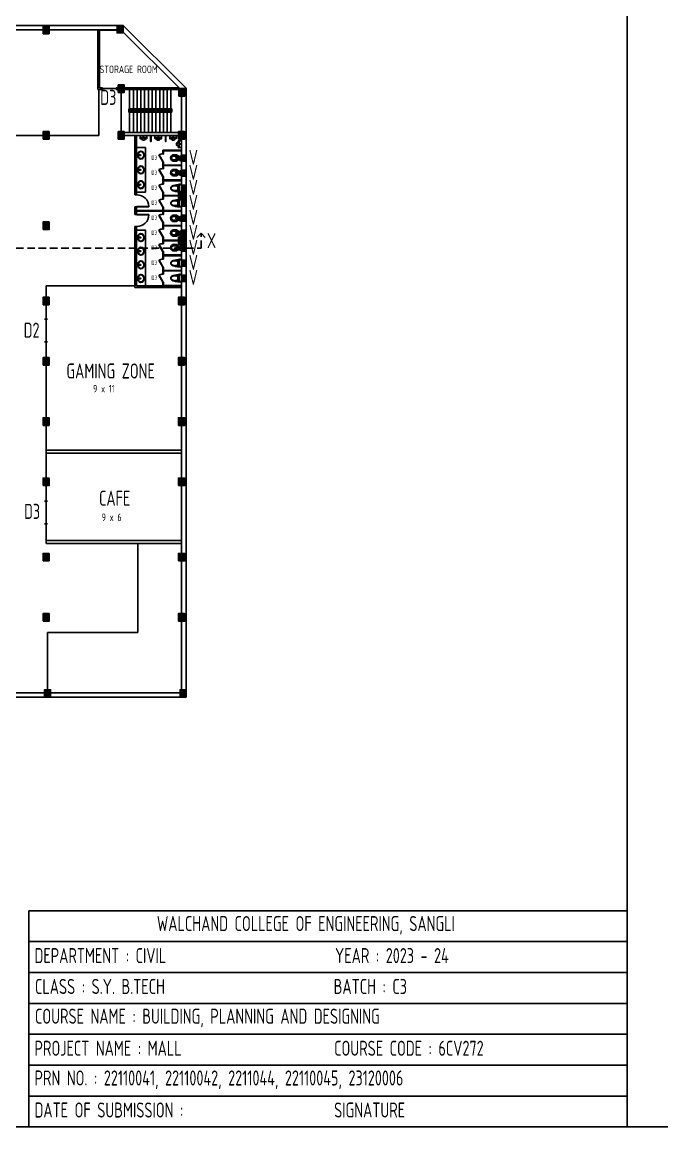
# Model space of a CAD drawing. Header units: millimetres. Extents: x 0 to 371, y 0 to 131.
# Drawn here: x 145.5 to 188, y 0 to 73.3 of the extents above; entities that cross this region are included whole.
import ezdxf

# ---------------------------------------------------------------- set-up
doc = ezdxf.new("R2010")
doc.units = ezdxf.units.MM
doc.linetypes.add('DASHDOT2', pattern=[0.5, 0.25, -0.125, 0, -0.125])
doc.linetypes.add('DASHED2', pattern=[0.375, 0.25, -0.125])
for name, color, linetype in [('COL_FILL', 8, 'Continuous'), ('COLUMN', 7, 'Continuous'), ('SANITARY', 151, 'Continuous'), ('STAIR', 2, 'Continuous'), ('WALL', 7, 'Continuous'), ('WINDOW', 2, 'Continuous')]:
    doc.layers.add(name, color=color, linetype=linetype)
doc.styles.add('YQ_DIM', font='SUPEROS.SHX', dxfattribs={"width": 0.8, "bigfont": 'HZDX.SHX'})
doc.styles.add('YQ_TEXT', font='SUPEROS.SHX', dxfattribs={"width": 0.8, "bigfont": 'HZDX.SHX'})

# ---------------------------------------------------------------- blocks, each defined once
blk = doc.blocks.new('yq_matong_01')
for p, q in [((0, 201), (0, -201)), ((20, 221), (139, 221)), ((216, 91), (238, 91)), ((216, 61), (238, 61)), ((223, 61), (223, -61)), ((238, 104), (238, -104)), ((252, 138), (252, 114)), ((20, -221), (139, -221)), ((97, -221), (97, -226)), ((97, -226), (132, -226)), ((132, -221), (132, -226)), ((216, -61), (238, -61)), ((216, -91), (238, -91)), ((252, -114), (252, -138))]:
    blk.add_line(p, q)
for centre, radius, start, end in [((55, 202), 54.8, 117.32201, 181.89921), ((20, 201), 20, 90, 180), ((64, -1165), 1417, 71.40679, 91.38565), ((139, 201), 20, 2.30634, 90), ((217, 161), 83.2, 95.49628, 139.93242), ((-4840, 0), 5003, 357.69366, 2.30634), ((216, 76), 15, 90, 270), ((357, -47), 193, 123.27785, 128.13838), ((407, -123), 283, 105.20877, 123.27785), ((407, -123), 303, 105.20877, 120.56985), ((439, -242), 427, 74.79123, 105.20877), ((439, -242), 407, 74.79123, 105.20877), ((471, -123), 283, 56.72215, 74.79123), ((471, -123), 303, 56.72215, 74.79123), ((521, -47), 193, 32.25649, 56.72215), ((521, -47), 213, 32.25649, 56.72215), ((596, 0), 104, 360, 32.25649), ((596, 0), 124, 360, 32.25649), ((51, -204), 51.4, 175.68696, 245.09182), ((20, -201), 20, 180, 270), ((64, 1165), 1417, 268.61435, 271.20362), ((157, -247), 63.1, 159.68336, 188.49388), ((114, -226), 37, 237.52867, 304.27722), ((72, -247), 63.1, 352.09441, 20.31664), ((64, 1165), 1417, 272.89667, 288.59321), ((139, -201), 20, 270, 357.69366), ((217, -161), 83.2, 220.06758, 264.50372), ((216, -76), 15, 90, 270), ((357, 47), 193, 231.86162, 236.72215), ((407, 123), 283, 236.72215, 254.79123), ((407, 123), 303, 239.43015, 254.79123), ((439, 242), 427, 254.79123, 285.20877), ((439, 242), 407, 254.79123, 285.20877), ((471, 123), 283, 285.20877, 303.27785), ((471, 123), 303, 285.20877, 303.27785), ((521, 47), 193, 303.27785, 327.74351), ((521, 47), 213, 303.27785, 327.74351), ((596, 0), 104, 327.74351, 360), ((596, 0), 124, 327.74351, 360)]:
    blk.add_arc(centre, radius, start, end)
blk = doc.blocks.new('yq_ctool_01')
blk.add_lwpolyline([(516, 177, 0.087396), (30, 251, 0.289473), (0, 201), (0, -201, 0.312446), (30, -251, 0.011298), (94, -251, 0.022445), (94, -257, 0.29977), (135, -256, 0.02582), (135, -250, 0.068596), (516, -177, 0.021224), (551, -169, 0.079005), (638, -130, 0.107159), (701, -66, 0.141682), (720, 0, 0.141682), (701, 66, 0.107159), (638, 130, 0.079005), (551, 169, 0.021224)], format="xyb", close=True)
blk.add_blockref('yq_matong_01', (0, 0))
blk = doc.blocks.new('yq_wcdoor_01')
for p, q in [((-0.43, 0.03), (-0.5, 0.03)), ((-0.45, 0), (-0.43, 0)), ((-0.45, -0.03), (-0.45, 0)), ((-0.43, 0), (-0.43, 0.03)), ((0.43, 0), (0.43, 0.03)), ((0.43, 0.03), (0.5, 0.03)), ((0.43, 0), (0.45, 0)), ((0.45, -0.03), (0.45, 0)), ((-0.45, -0.03), (-0.5, -0.03)), ((-0.43, 0), (-0.45, -0.03)), ((0.33, -0.48), (-0.45, -0.03)), ((-0.43, 0), (0.34, -0.45)), ((0.33, -0.48), (0.34, -0.45)), ((0.5, -0.03), (0.45, -0.03))]:
    blk.add_line(p, q)
blk.add_lwpolyline([(0.34, -0.45, 0.121959), (0.45, -0.03)], format="xyb")
blk = doc.blocks.new('DR_D01')
for p, q in [((-0.45, 0.93), (-0.42, 0.93)), ((-0.45, 0.03), (-0.45, 0.93)), ((-0.42, 0.03), (-0.42, 0.93)), ((-0.5, 0.03), (-0.42, 0.03)), ((-0.5, 0.03), (-0.5, -0.03)), ((-0.45, 0.03), (-0.45, 0)), ((-0.45, 0), (-0.435, 0)), ((-0.435, 0), (-0.435, -0.03)), ((0.435, 0), (0.435, -0.03)), ((0.45, 0), (0.435, 0)), ((0.45, 0.03), (0.45, 0)), ((0.5, 0.03), (0.45, 0.03)), ((0.5, -0.03), (0.5, 0.03)), ((-0.435, -0.03), (-0.5, -0.03)), ((0.435, -0.03), (0.5, -0.03))]:
    blk.add_line(p, q)
blk.add_arc((-0.46, 0.021), 0.91, 0.59152, 87.46644)
blk = doc.blocks.new('yq_urinal_01')
blk.add_lwpolyline([(325, -67), (247, -119), (202, -154, 0.464791), (204, -185), (210, -185, -0.414214), (220, -195), (220, -215, -0.414214), (210, -225), (0, -225), (0, 225), (210, 225, -0.414214), (220, 215), (220, 195, -0.414214), (210, 185), (204, 185, 0.464791), (202, 154), (247, 119), (325, 67, -0.253068), (330, 59), (330, 0), (330, -59)], format="xyb", close=True)
for points in [[(0, 10), (59, 10)], [(45, 0), (103, 0)], [(74, -22), (74, 22)], [(89, 10), (110, 10)], [(110, -10), (110, 10)], [(110, 4), (117, 4)], [(117, 10), (121, 10)], [(117, 4), (117, 10)], [(121, -10), (121, 10)], [(150, -165), (150, 165)], [(170, 185), (204, 185)], [(0, -10), (59, -10)], [(89, -10), (110, -10)], [(110, -4), (117, -4)], [(117, -4), (117, -10)], [(117, -10), (121, -10)], [(170, -185), (204, -185)]]:
    blk.add_lwpolyline(points)
for points in [[(170, 185, 0.414214), (150, 165, 0.414214)], [(150, -126), (263, -62), (302, -55, 0.357383), (310, -45), (310, 0), (310, 45, 0.357383), (302, 55), (263, 62), (150, 126)], [(150, -25, 0.623567), (150, 25, 0.623567)], [(150, -13, 0.433978), (150, 13, 0.433978)], [(150, -165, 0.414214), (170, -185, 0.414214)]]:
    blk.add_lwpolyline(points, format="xyb")
for radius in [18.3, 7.07]:
    blk.add_circle((74, 0), radius)
blk = doc.blocks.new('yq_sink_01')
for p, q in [((183, 24), (20, 24)), ((20, 24), (20, -24)), ((183, 24), (183, -24)), ((183, -24), (20, -24))]:
    blk.add_line(p, q)
at = {"linetype": 'DASHDOT2'}
for p, q in [((131, 97), (26, 97)), ((69, 24), (69, 158)), ((236, 48), (236, -48)), ((278, 0), (26, 0)), ((131, -97), (26, -97)), ((69, -24), (69, -158))]:
    blk.add_line(p, q, dxfattribs=at)
for centre, radius in [((69, 95), 33.5), ((69, 95), 23.9), ((236, 1), 23.9), ((69, -95), 33.5), ((69, -95), 23.9)]:
    blk.add_circle(centre, radius)
for centre, radius, start, end in [((366, 1), 326, 167.86118, 192.49263), ((312, 19), 269, 140.95411, 156.02098), ((366, 1), 296, 168.09162, 192.40027), ((312, 19), 239, 140.95411, 155.66772), ((277, 47), 224, 117.05223, 140.95411), ((277, 47), 195, 117.05223, 140.95411), ((255, 91), 176, 62.94777, 117.05223), ((255, 91), 146, 62.94777, 117.05223), ((233, 47), 195, 39.04589, 62.94777), ((233, 47), 224, 39.04589, 62.94777), ((199, 19), 239, 18.57097, 39.04589), ((199, 19), 269, 18.57097, 39.04589), ((145, 1), 296, 0, 18.57097), ((145, 1), 296, 341.42903, 360), ((145, 1), 326, 360, 18.57097), ((145, 1), 326, 341.42903, 360), ((312, -17), 269, 204.55072, 219.04589), ((312, -17), 239, 204.73595, 219.04589), ((277, -45), 224, 219.04589, 242.94777), ((277, -45), 195, 219.04589, 242.94777), ((255, -88), 176, 242.94777, 297.05223), ((255, -88), 146, 242.94777, 297.05223), ((233, -45), 195, 297.05223, 320.95411), ((233, -45), 224, 297.05223, 320.95411), ((199, -17), 239, 320.95411, 341.42903), ((199, -17), 269, 320.95411, 341.42903)]:
    blk.add_arc(centre, radius, start, end)
blk = doc.blocks.new('squat-02')
at = {"linetype": 'Continuous'}
for p, q in [((45, 16), (41, 13)), ((41, 13), (41, -11)), ((48, 16), (45, 16)), ((48, -15), (48, 16)), ((74, 11), (48, 11)), ((185, 11), (111, 11)), ((45, -15), (41, -11)), ((48, -15), (45, -15)), ((74, -10), (48, -10)), ((86, -24), (81, -115)), ((100, -24), (105, -115)), ((185, -10), (111, -10))]:
    blk.add_line(p, q, dxfattribs=at)
for p, q in [((48, 11), (43, 11)), ((65, 119), (65, 165)), ((119, 119), (119, 165)), ((352, -44), (352, 45)), ((48, -10), (43, -10)), ((394, -1), (310, -1))]:
    blk.add_line(p, q)
for points in [[(60, 135), (60, 149), (0, 149), (0, 135)], [(100, 25), (100, 119), (84, 119), (84, 25)], [(202, -39), (202, 40), (185, 40), (185, -39)]]:
    blk.add_lwpolyline(points, close=True, dxfattribs=at)
for points in [[(124, 124), (124, 160, 0.414214), (119, 165), (65, 165, 0.414214), (60, 160), (60, 124, 0.414214), (65, 119), (119, 119, 0.414214)], [(595, -212, -0.060317), (658, -138, 0.237937), (728, 1, 0.237937), (657, 140, -0.060317), (595, 214, 0.252396), (591, 216), (321, 216, 0.25049), (317, 214, -0.174085), (206, 131, 0.330997), (202, 126), (202, -125, 0.330997), (206, -130, -0.174085), (317, -212, 0.309789), (322, -214), (591, -214)], [(552, 119), (323, 119, 0.414239), (258, 54), (258, -52, 0.414256), (323, -117), (558, -117, 0.999885)]]:
    blk.add_lwpolyline(points, format="xyb", close=True, dxfattribs=at)
for points in [[(106, 18), (106, 25), (80, 25), (80, 18)], [(106, -16), (106, -24), (80, -24), (80, -17)]]:
    blk.add_lwpolyline(points, dxfattribs=at)
for points in [[(398, 203), (398, 132, -0.414214), (393, 127), (393, 127, -0.414214), (388, 132), (388, 203, -0.414214), (393, 208), (393, 208, -0.414214)], [(388, 203, -0.414214), (393, 208), (393, 208, -0.414214), (398, 203), (398, 132, -0.414214), (393, 127), (393, 127, -0.414214), (388, 132)], [(418, 203), (418, 132, -0.414214), (413, 127), (413, 127, -0.414214), (408, 132), (408, 203, -0.414214), (413, 208), (413, 208, -0.414214)], [(438, 203), (438, 132, -0.414214), (433, 127), (433, 127, -0.414214), (428, 132), (428, 203, -0.414214), (433, 208), (433, 208, -0.414214)], [(458, 203), (458, 132, -0.414214), (453, 127), (453, 127, -0.414214), (448, 132), (448, 203, -0.414214), (453, 208), (453, 208, -0.414214)], [(478, 203), (478, 132, -0.414214), (473, 127), (473, 127, -0.414214), (468, 132), (468, 203, -0.414214), (473, 208), (473, 208, -0.414214)], [(498, 203), (498, 132, -0.414214), (493, 127), (493, 127, -0.414214), (488, 132), (488, 203, -0.414214), (493, 208), (493, 208, -0.414214)], [(518, 203), (518, 132, -0.414214), (513, 127), (513, 127, -0.414214), (508, 132), (508, 203, -0.414214), (513, 208), (513, 208, -0.414214)], [(538, 203), (538, 132, -0.414214), (533, 127), (533, 127, -0.414214), (528, 132), (528, 203, -0.414214), (533, 208), (533, 208, -0.414214)], [(558, 203), (558, 132, -0.414214), (553, 127), (553, 127, -0.414214), (548, 132), (548, 203, -0.414214), (553, 208), (553, 208, -0.414214)], [(578, 203), (578, 132, -0.414214), (573, 127), (573, 127, -0.414214), (568, 132), (568, 203, -0.414214), (573, 208), (573, 208, -0.414214)], [(398, -201), (398, -130, 0.414214), (393, -125), (393, -125, 0.414214), (388, -130), (388, -201, 0.414214), (393, -206), (393, -206, 0.414214)], [(418, -201), (418, -130, 0.414214), (413, -125), (413, -125, 0.414214), (408, -130), (408, -201, 0.414214), (413, -206), (413, -206, 0.414214)], [(438, -201), (438, -130, 0.414214), (433, -125), (433, -125, 0.414214), (428, -130), (428, -201, 0.414214), (433, -206), (433, -206, 0.414214)], [(458, -201), (458, -130, 0.414214), (453, -125), (453, -125, 0.414214), (448, -130), (448, -201, 0.414214), (453, -206), (453, -206, 0.414214)], [(478, -201), (478, -130, 0.414214), (473, -125), (473, -125, 0.414214), (468, -130), (468, -201, 0.414214), (473, -206), (473, -206, 0.414214)], [(498, -201), (498, -130, 0.414214), (493, -125), (493, -125, 0.414214), (488, -130), (488, -201, 0.414214), (493, -206), (493, -206, 0.414214)], [(518, -201), (518, -130, 0.414214), (513, -125), (513, -125, 0.414214), (508, -130), (508, -201, 0.414214), (513, -206), (513, -206, 0.414214)], [(538, -201), (538, -130, 0.414214), (533, -125), (533, -125, 0.414214), (528, -130), (528, -201, 0.414214), (533, -206), (533, -206, 0.414214)], [(558, -201), (558, -130, 0.414214), (553, -125), (553, -125, 0.414214), (548, -130), (548, -201, 0.414214), (553, -206), (553, -206, 0.414214)], [(578, -201), (578, -130, 0.414214), (573, -125), (573, -125, 0.414214), (568, -130), (568, -201, 0.414214), (573, -206), (573, -206, 0.414214)]]:
    blk.add_lwpolyline(points, format="xyb", close=True)
blk.add_circle((93, 1), 21.5, dxfattribs=at)
blk.add_circle((352, -1), 33.1)
for centre, start, end in [((62, 1), 151.04777, 209.01782), ((62, 21), 200.62006, 209.01782), ((62, -20), 151.04777, 159.44553)]:
    blk.add_arc(centre, 21.1, start, end)
blk.add_arc((93, -114), 12.3, 183.52457, 356.54101, dxfattribs=at)
blk = doc.blocks.new('yq_matong_06')
blk.add_lwpolyline([(202, 39), (185, 39), (185, 10), (111, 10, 0.101622), (106, 17), (106, 24), (100, 24), (100, 119), (119, 119, 0.414214), (124, 124), (124, 159, 0.414214), (119, 164), (65, 164, 0.414214), (60, 159), (60, 148), (0, 148), (0, 135), (60, 135), (60, 124, 0.414214), (65, 119), (84, 119), (84, 24), (80, 24), (80, 17, 0.110094), (74, 10), (48, 10), (48, 15), (45, 15), (41, 12), (41, -12), (45, -15), (48, -15), (48, -10), (74, -10, 0.110094), (80, -17), (80, -24), (86, -24), (81, -115, 0.940841), (105, -115), (100, -24), (106, -24), (106, -17, 0.101622), (111, -10), (185, -10), (185, -39), (202, -39), (202, -126, 0.330997), (206, -130, -0.174085), (317, -213, 0.309789), (322, -215), (591, -215, 0.252404), (595, -212, -0.060317), (658, -139, 0.237937), (728, 0, 0.237937), (657, 140, -0.060317), (595, 213, 0.252396), (591, 215), (321, 215, 0.25049), (317, 213, -0.174085), (206, 131, 0.330997), (202, 126)], format="xyb", close=True)
blk.add_blockref('squat-02', (0, -1))
blk = doc.blocks.new('yq_ctool_06')
blk.add_lwpolyline([(202, 39), (185, 39), (185, 10), (111, 10, 0.101622), (106, 17), (106, 24), (100, 24), (100, 119), (119, 119, 0.414214), (124, 124), (124, 159, 0.414214), (119, 164), (65, 164, 0.414214), (60, 159), (60, 148), (0, 148), (0, 135), (60, 135), (60, 124, 0.414214), (65, 119), (84, 119), (84, 24), (80, 24), (80, 17, 0.110094), (74, 10), (48, 10), (48, 15), (45, 15), (41, 12), (41, -12), (45, -15), (48, -15), (48, -10), (74, -10, 0.110094), (80, -17), (80, -24), (86, -24), (81, -115, 0.940841), (105, -115), (100, -24), (106, -24), (106, -17, 0.101622), (111, -10), (185, -10), (185, -39), (202, -39), (202, -126, 0.330997), (206, -130, -0.174085), (317, -213, 0.309789), (322, -215), (591, -215, 0.252404), (595, -212, -0.060317), (658, -139, 0.237937), (728, 0, 0.237937), (657, 140, -0.060317), (595, 213, 0.252396), (591, 215), (321, 215, 0.25049), (317, 213, -0.174085), (206, 131, 0.330997), (202, 126)], format="xyb", close=True)
blk.add_blockref('yq_matong_06', (0, 0))

msp = doc.modelspace()

# ---------------------------------------------------------------- hatches: boundary and pattern name
at = {"layer": 'COL_FILL'}
h = msp.add_hatch(color=256, dxfattribs=at)
h.dxf.hatch_style = 1
h.paths.add_polyline_path([(146.922, 72.5702), (147.322, 72.5702), (147.322, 73.0702), (146.922, 73.0702)])
h = msp.add_hatch(color=256, dxfattribs=at)
h.dxf.hatch_style = 1
h.paths.add_polyline_path([(151.8362, 73.1202), (152.2362, 73.1202), (152.2362, 72.6202), (151.8362, 72.6202)])
h = msp.add_hatch(color=256, dxfattribs=at)
h.dxf.hatch_style = 1
h.paths.add_polyline_path([(151.922, 68.6702), (152.322, 68.6702), (152.322, 69.1702), (151.922, 69.1702)])
h = msp.add_hatch(color=256, dxfattribs=at)
h.dxf.hatch_style = 1
h.paths.add_polyline_path([(155.9403, 68.4289), (156.3403, 68.4289), (156.3403, 68.9289), (155.9403, 68.9289)])
h = msp.add_hatch(color=256, dxfattribs=at)
h.dxf.hatch_style = 1
h.paths.add_polyline_path([(146.922, 65.5702), (147.322, 65.5702), (147.322, 66.0702), (146.922, 66.0702)])
h = msp.add_hatch(color=256, dxfattribs=at)
h.dxf.hatch_style = 1
h.paths.add_polyline_path([(151.922, 65.5702), (152.322, 65.5702), (152.322, 66.0702), (151.922, 66.0702)])
h = msp.add_hatch(color=256, dxfattribs=at)
h.dxf.hatch_style = 1
h.paths.add_polyline_path([(155.922, 65.5702), (156.322, 65.5702), (156.322, 66.0702), (155.922, 66.0702)])
h = msp.add_hatch(color=256, dxfattribs=at)
h.dxf.hatch_style = 1
h.paths.add_polyline_path([(155.922, 61.5702), (156.322, 61.5702), (156.322, 62.0702), (155.922, 62.0702)])
h = msp.add_hatch(color=256, dxfattribs=at)
h.dxf.hatch_style = 1
h.paths.add_polyline_path([(146.922, 59.5702), (147.322, 59.5702), (147.322, 60.0702), (146.922, 60.0702)])
h = msp.add_hatch(color=256, dxfattribs=at)
h.dxf.hatch_style = 1
h.paths.add_polyline_path([(155.922, 58.5702), (156.322, 58.5702), (156.322, 59.0702), (155.922, 59.0702)])
h = msp.add_hatch(color=256, dxfattribs=at)
h.dxf.hatch_style = 1
h.paths.add_polyline_path([(146.922, 54.5702), (147.322, 54.5702), (147.322, 55.0702), (146.922, 55.0702)])
h = msp.add_hatch(color=256, dxfattribs=at)
h.dxf.hatch_style = 1
h.paths.add_polyline_path([(155.922, 54.5702), (156.322, 54.5702), (156.322, 55.0702), (155.922, 55.0702)])
h = msp.add_hatch(color=256, dxfattribs=at)
h.dxf.hatch_style = 1
h.paths.add_polyline_path([(146.922, 50.5702), (147.322, 50.5702), (147.322, 51.0702), (146.922, 51.0702)])
h = msp.add_hatch(color=256, dxfattribs=at)
h.dxf.hatch_style = 1
h.paths.add_polyline_path([(155.922, 50.5702), (156.322, 50.5702), (156.322, 51.0702), (155.922, 51.0702)])
h = msp.add_hatch(color=256, dxfattribs=at)
h.dxf.hatch_style = 1
h.paths.add_polyline_path([(146.922, 46.5702), (147.322, 46.5702), (147.322, 47.0702), (146.922, 47.0702)])
h = msp.add_hatch(color=256, dxfattribs=at)
h.dxf.hatch_style = 1
h.paths.add_polyline_path([(155.922, 46.5702), (156.322, 46.5702), (156.322, 47.0702), (155.922, 47.0702)])
h = msp.add_hatch(color=256, dxfattribs=at)
h.dxf.hatch_style = 1
h.paths.add_polyline_path([(146.922, 42.5702), (147.322, 42.5702), (147.322, 43.0702), (146.922, 43.0702)])
h = msp.add_hatch(color=256, dxfattribs=at)
h.dxf.hatch_style = 1
h.paths.add_polyline_path([(155.922, 42.5702), (156.322, 42.5702), (156.322, 43.0702), (155.922, 43.0702)])
h = msp.add_hatch(color=256, dxfattribs=at)
h.dxf.hatch_style = 1
h.paths.add_polyline_path([(146.922, 37.5702), (147.322, 37.5702), (147.322, 38.0702), (146.922, 38.0702)])
h = msp.add_hatch(color=256, dxfattribs=at)
h.dxf.hatch_style = 1
h.paths.add_polyline_path([(155.922, 37.5702), (156.322, 37.5702), (156.322, 38.0702), (155.922, 38.0702)])
h = msp.add_hatch(color=256, dxfattribs=at)
h.dxf.hatch_style = 1
h.paths.add_polyline_path([(146.922, 33.5702), (147.322, 33.5702), (147.322, 34.0702), (146.922, 34.0702)])
h = msp.add_hatch(color=256, dxfattribs=at)
h.dxf.hatch_style = 1
h.paths.add_polyline_path([(155.922, 33.5702), (156.322, 33.5702), (156.322, 34.0702), (155.922, 34.0702)])
h = msp.add_hatch(color=256, dxfattribs=at)
h.dxf.hatch_style = 1
h.paths.add_polyline_path([(147.422, 28.5202), (147.022, 28.5202), (147.022, 29.0202), (147.422, 29.0202)])
h = msp.add_hatch(color=256, dxfattribs=at)
h.dxf.hatch_style = 1
h.paths.add_polyline_path([(156.422, 28.5202), (156.022, 28.5202), (156.022, 29.0202), (156.422, 29.0202)])

# ---------------------------------------------------------------- linework, layer by layer
for p, q in [((152.2362, 73.1202), (94.9978, 73.1202)), ((152.122, 72.8202), (95.122, 72.8202)), ((152.122, 72.8103), (150.622, 72.8103)), ((152.122, 72.8103), (152.122, 72.8202)), ((152.122, 72.8103), (156.122, 68.8202)), ((152.2362, 73.1202), (156.422, 68.9447)), ((156.422, 28.5202), (156.422, 68.9447)), ((150.622, 68.8702), (150.622, 65.8103)), ((152.122, 68.8202), (152.122, 65.8202)), ((156.122, 28.8202), (156.122, 68.8202)), ((152.122, 66.0202), (156.122, 66.0202)), ((150.622, 65.8103), (144.122, 65.8103)), ((152.122, 65.8202), (156.122, 65.8202)), ((153.022, 61.8617), (153.022, 65.8202)), ((153.122, 61.8617), (153.122, 65.8202)), ((156.122, 62.8322), (156.122, 64.8322)), ((156.422, 64.5104), (156.122, 64.5104)), ((156.422, 64.0979), (156.122, 64.0979)), ((153.122, 63.3202), (153.122, 63.3202)), ((153.122, 63.3202), (153.122, 63.3202)), ((153.122, 63.3202), (153.122, 63.3202)), ((153.122, 63.3202), (153.122, 63.3202)), ((156.422, 63.5144), (156.122, 63.5144)), ((156.422, 63.1019), (156.122, 63.1019)), ((156.422, 62.5184), (156.122, 62.5184)), ((153.122, 61.8617), (153.022, 61.8617)), ((156.422, 62.1059), (156.122, 62.1059)), ((153.022, 60.8202), (153.022, 61.0787)), ((153.122, 61.0787), (153.022, 61.0787)), ((153.122, 60.8202), (153.122, 61.0787)), ((156.422, 61.5224), (156.122, 61.5224)), ((156.422, 61.1099), (156.122, 61.1099)), ((153.022, 60.8202), (153.022, 60.5617)), ((153.122, 60.5617), (153.022, 60.5617)), ((156.122, 60.8402), (153.122, 60.8402)), ((153.122, 60.8202), (153.122, 60.5617)), ((156.122, 60.7802), (153.122, 60.7802)), ((156.122, 57.8522), (156.122, 60.8202)), ((156.422, 60.5264), (156.122, 60.5264)), ((153.022, 59.7787), (153.022, 58.8202)), ((153.122, 59.7787), (153.022, 59.7787)), ((153.122, 59.7787), (153.122, 58.8202)), ((156.422, 60.1139), (156.122, 60.1139)), ((156.422, 59.5304), (156.122, 59.5304)), ((153.022, 58.8202), (153.022, 55.7202)), ((153.122, 58.8202), (153.122, 55.8202)), ((156.422, 59.1179), (156.122, 59.1179)), ((157.422, 59.333), (157.1392, 59.0502)), ((157.422, 59.333), (157.7049, 59.0502)), ((156.422, 58.5344), (156.122, 58.5344)), ((156.422, 58.1219), (156.122, 58.1219)), ((156.422, 57.5384), (156.122, 57.5384)), ((156.422, 57.1259), (156.122, 57.1259)), ((156.422, 56.5424), (156.122, 56.5424)), ((147.122, 55.8202), (153.022, 55.8202)), ((147.122, 55.8202), (147.122, 45.3202)), ((153.122, 55.8202), (156.122, 55.8202)), ((156.422, 56.1299), (156.122, 56.1299)), ((153.022, 55.7202), (156.122, 55.7202)), ((147.122, 51.0702), (147.122, 54.5702)), ((147.022, 53.6133), (147.222, 53.6133)), ((147.022, 52.1133), (147.222, 52.1133)), ((147.122, 45.3202), (147.122, 38.7202)), ((147.122, 42.5702), (147.122, 38.9202)), ((147.022, 41.5383), (147.222, 41.5383)), ((147.022, 40.0383), (147.222, 40.0383)), ((153.222, 32.8202), (153.222, 38.7202)), ((147.222, 29.0202), (147.222, 32.8202)), ((147.222, 32.8202), (153.222, 32.8202)), ((135.122, 28.8202), (156.122, 28.8202)), ((134.9978, 28.5202), (156.422, 28.5202)), ((145.9797, 0), (145.9797, 14.35)), ((145.9797, 14.35), (185.7297, 14.35)), ((145.9797, 12.3), (185.7297, 12.3)), ((145.9797, 10.25), (185.7297, 10.25)), ((145.9797, 8.2), (185.7297, 8.2)), ((145.9797, 6.15), (185.7297, 6.15)), ((145.9797, 4.1), (185.7297, 4.1)), ((145.9797, 2.05), (185.7297, 2.05)), ((185.7297, 0), (145.9797, 0))]:
    msp.add_line(p, q)
at = {"color": 2}
for p, q in [((150.872, 68.9202), (151.772, 68.9202)), ((147.122, 53.5271), (147.122, 52.1133)), ((147.122, 41.4521), (147.122, 40.0383))]:
    msp.add_line(p, q, dxfattribs=at)
at = {"linetype": 'DASHED2', "ltscale": 2}
for p, q in [((157.422, 58.333), (157.422, 59.333)), ((145.1305, 58.333), (156.422, 58.333)), ((156.422, 58.333), (157.422, 58.333))]:
    msp.add_line(p, q, dxfattribs=at)
for points in [[(0, 131.1813), (0, 0), (185.7297, 0), (185.7297, 131.1813)], [(0, 131.1813), (0, 0), (185.7297, 0), (185.7297, 131.1813)], [(185.7297, 131.1813), (185.7297, 0), (371.4594, 0), (371.4594, 131.1813)], [(145.9797, 14.35), (185.7297, 14.35), (185.7297, 0), (145.9797, 0)]]:
    msp.add_lwpolyline(points, close=True)
at = {"layer": 'COLUMN'}
for points in [[(146.922, 72.5702), (147.322, 72.5702), (147.322, 73.0702), (146.922, 73.0702)], [(151.8362, 73.1202), (152.2362, 73.1202), (152.2362, 72.6202), (151.8362, 72.6202)], [(151.922, 68.6702), (152.322, 68.6702), (152.322, 69.1702), (151.922, 69.1702)], [(155.9403, 68.4289), (156.3403, 68.4289), (156.3403, 68.9289), (155.9403, 68.9289)], [(146.922, 65.5702), (147.322, 65.5702), (147.322, 66.0702), (146.922, 66.0702)], [(151.922, 65.5702), (152.322, 65.5702), (152.322, 66.0702), (151.922, 66.0702)], [(155.922, 65.5702), (156.322, 65.5702), (156.322, 66.0702), (155.922, 66.0702)], [(155.922, 61.5702), (156.322, 61.5702), (156.322, 62.0702), (155.922, 62.0702)], [(146.922, 59.5702), (147.322, 59.5702), (147.322, 60.0702), (146.922, 60.0702)], [(155.922, 58.5702), (156.322, 58.5702), (156.322, 59.0702), (155.922, 59.0702)], [(146.922, 54.5702), (147.322, 54.5702), (147.322, 55.0702), (146.922, 55.0702)], [(155.922, 54.5702), (156.322, 54.5702), (156.322, 55.0702), (155.922, 55.0702)], [(146.922, 50.5702), (147.322, 50.5702), (147.322, 51.0702), (146.922, 51.0702)], [(155.922, 50.5702), (156.322, 50.5702), (156.322, 51.0702), (155.922, 51.0702)], [(146.922, 46.5702), (147.322, 46.5702), (147.322, 47.0702), (146.922, 47.0702)], [(155.922, 46.5702), (156.322, 46.5702), (156.322, 47.0702), (155.922, 47.0702)], [(146.922, 42.5702), (147.322, 42.5702), (147.322, 43.0702), (146.922, 43.0702)], [(155.922, 42.5702), (156.322, 42.5702), (156.322, 43.0702), (155.922, 43.0702)], [(146.922, 37.5702), (147.322, 37.5702), (147.322, 38.0702), (146.922, 38.0702)], [(155.922, 37.5702), (156.322, 37.5702), (156.322, 38.0702), (155.922, 38.0702)], [(146.922, 33.5702), (147.322, 33.5702), (147.322, 34.0702), (146.922, 34.0702)], [(155.922, 33.5702), (156.322, 33.5702), (156.322, 34.0702), (155.922, 34.0702)], [(147.422, 28.5202), (147.022, 28.5202), (147.022, 29.0202), (147.422, 29.0202)], [(156.422, 28.5202), (156.022, 28.5202), (156.022, 29.0202), (156.422, 29.0202)]]:
    msp.add_lwpolyline(points, close=True, dxfattribs=at)
at = {"layer": 'SANITARY'}
for p, q in [((156.122, 64.8322), (154.882, 64.8322)), ((154.882, 64.8322), (154.882, 64.6222)), ((154.922, 64.6222), (154.882, 64.6222)), ((156.122, 64.7922), (154.922, 64.7922)), ((154.922, 64.7922), (154.922, 64.6222)), ((154.922, 64.0222), (154.882, 64.0222)), ((154.882, 64.0222), (154.882, 63.6422)), ((154.922, 63.8522), (154.922, 64.0222)), ((156.122, 63.8522), (154.922, 63.8522)), ((156.122, 63.8122), (154.922, 63.8122)), ((154.922, 63.8122), (154.922, 63.6422)), ((154.922, 63.6422), (154.882, 63.6422)), ((154.922, 63.0422), (154.882, 63.0422)), ((154.882, 63.0422), (154.882, 62.6142)), ((156.122, 62.8322), (154.882, 62.8322)), ((156.122, 62.8322), (154.882, 62.8322)), ((154.922, 62.6142), (154.882, 62.6142)), ((154.922, 62.8722), (154.922, 63.0422)), ((156.122, 62.8722), (154.922, 62.8722)), ((156.122, 62.7922), (154.922, 62.7922)), ((154.922, 62.7922), (154.922, 62.6142)), ((154.922, 62.0142), (154.882, 62.0142)), ((154.882, 62.0142), (154.882, 61.6182)), ((154.922, 61.6182), (154.882, 61.6182)), ((154.922, 61.8362), (154.922, 62.0142)), ((156.122, 61.8362), (154.922, 61.8362)), ((156.122, 61.7962), (154.922, 61.7962)), ((154.922, 61.7962), (154.922, 61.6182)), ((154.922, 61.0182), (154.882, 61.0182)), ((154.882, 61.0182), (154.882, 60.8413)), ((154.922, 60.8402), (154.922, 61.0182)), ((154.882, 60.7802), (154.882, 60.6122)), ((154.922, 60.6122), (154.882, 60.6122)), ((154.922, 60.7802), (154.922, 60.6122)), ((154.922, 60.0122), (154.882, 60.0122)), ((154.882, 60.0122), (154.882, 59.6362)), ((154.922, 59.6362), (154.882, 59.6362)), ((154.922, 59.8442), (154.922, 60.0122)), ((156.122, 59.8442), (154.922, 59.8442)), ((156.122, 59.8042), (154.922, 59.8042)), ((154.922, 59.8042), (154.922, 59.6362)), ((154.922, 59.0362), (154.882, 59.0362)), ((154.882, 59.0362), (154.882, 58.6602)), ((154.922, 58.8682), (154.922, 59.0362)), ((156.122, 58.8682), (154.922, 58.8682)), ((156.122, 58.8282), (154.922, 58.8282)), ((154.922, 58.8282), (154.922, 58.6602)), ((154.922, 58.6602), (154.882, 58.6602)), ((154.922, 58.0602), (154.882, 58.0602)), ((154.882, 58.0602), (154.884, 57.6342)), ((154.922, 57.8922), (154.922, 58.0602)), ((154.922, 57.6342), (154.882, 57.6342)), ((156.122, 57.8922), (154.922, 57.8922)), ((156.122, 57.8522), (154.922, 57.8522)), ((156.122, 57.8122), (154.922, 57.8122)), ((154.922, 57.8122), (154.922, 57.6342)), ((154.922, 57.0342), (154.882, 57.0342)), ((154.882, 57.0342), (154.882, 56.6382)), ((154.922, 56.6382), (154.882, 56.6382)), ((154.922, 56.8562), (154.922, 57.0342)), ((156.122, 56.8562), (154.922, 56.8562)), ((156.122, 56.8162), (154.922, 56.8162)), ((154.922, 56.8162), (154.922, 56.6382)), ((154.922, 56.0382), (154.882, 56.0382)), ((154.882, 56.0382), (154.882, 55.8202)), ((154.922, 55.8602), (154.922, 56.0382)), ((156.122, 55.8602), (154.922, 55.8602))]:
    msp.add_line(p, q, dxfattribs=at)
for points in [[(154.0662, 65.8202), (154.0662, 65.4202), (154.1062, 65.4202), (154.1062, 65.8202)], [(155.0504, 65.8202), (155.0504, 65.4202), (155.0904, 65.4202), (155.0904, 65.8202)], [(153.122, 65.0088), (153.722, 65.0088), (153.722, 62.0442), (153.122, 62.0442)], [(153.122, 59.5328), (153.722, 59.5328), (153.722, 55.8202)]]:
    msp.add_lwpolyline(points, dxfattribs=at)
at = {"layer": 'STAIR'}
for p, q in [((152.672, 68.8702), (152.672, 67.5702)), ((152.922, 68.8702), (152.922, 67.5702)), ((153.172, 68.8702), (153.172, 67.5702)), ((153.422, 68.8702), (153.422, 67.5702)), ((153.672, 68.8702), (153.672, 67.5702)), ((153.922, 68.8702), (153.922, 67.5702)), ((154.172, 68.8702), (154.172, 67.5702)), ((154.422, 68.8702), (154.422, 67.5702)), ((154.672, 68.8702), (154.672, 67.5702)), ((154.922, 68.8702), (154.922, 67.5702)), ((155.172, 68.8702), (155.172, 67.5702)), ((155.422, 68.8702), (155.422, 67.5702)), ((152.672, 66.0202), (152.672, 67.3702)), ((152.922, 66.0202), (152.922, 67.3702)), ((153.172, 66.0202), (153.172, 67.3702)), ((153.422, 66.0202), (153.422, 67.3702)), ((153.672, 66.0202), (153.672, 67.3702)), ((153.922, 66.0202), (153.922, 67.3702)), ((154.172, 66.0202), (154.172, 67.3702)), ((154.422, 66.0202), (154.422, 67.3702)), ((154.672, 66.0202), (154.672, 67.3702)), ((154.922, 66.0202), (154.922, 67.3702)), ((155.172, 66.0202), (155.172, 67.3702)), ((155.422, 66.0202), (155.422, 67.3702))]:
    msp.add_line(p, q, dxfattribs=at)
for points in [[(152.622, 67.5702), (152.622, 67.3702), (155.472, 67.3702), (155.472, 67.5702)], [(152.672, 67.5202), (152.672, 67.4202), (155.422, 67.4202), (155.422, 67.5202)]]:
    msp.add_lwpolyline(points, close=True, dxfattribs=at)
at = {"layer": 'WALL'}
for p, q in [((150.572, 68.8702), (150.572, 72.8103)), ((150.672, 68.9702), (150.672, 72.8103)), ((150.672, 68.9702), (150.872, 68.9702)), ((150.872, 68.9702), (150.872, 68.8702)), ((151.772, 68.9702), (151.922, 68.9702)), ((151.772, 68.9702), (151.772, 68.8702)), ((152.322, 68.9702), (155.9716, 68.9702)), ((150.572, 68.8702), (150.872, 68.8702)), ((151.772, 68.8702), (151.922, 68.8702)), ((152.322, 68.8702), (155.9403, 68.8702)), ((156.222, 64.0979), (156.222, 64.5104)), ((156.322, 64.0979), (156.322, 64.5104)), ((156.222, 63.1019), (156.222, 63.5144)), ((156.322, 63.1019), (156.322, 63.5144)), ((156.222, 62.1059), (156.222, 62.5184)), ((156.322, 62.1059), (156.322, 62.5184)), ((156.222, 61.1099), (156.222, 61.5224)), ((156.322, 61.1099), (156.322, 61.5224)), ((156.222, 60.1139), (156.222, 60.5264)), ((156.322, 60.1139), (156.322, 60.5264)), ((156.222, 59.1179), (156.222, 59.5304)), ((156.322, 59.1179), (156.322, 59.5304)), ((156.222, 58.1219), (156.222, 58.5344)), ((156.322, 58.1219), (156.322, 58.5344)), ((156.222, 57.1259), (156.222, 57.5384)), ((156.322, 57.1259), (156.322, 57.5384)), ((156.222, 56.1299), (156.222, 56.5424)), ((156.322, 56.1299), (156.322, 56.5424)), ((147.122, 44.9202), (156.122, 44.9202)), ((147.122, 44.7202), (156.122, 44.7202)), ((156.122, 38.9202), (147.122, 38.9202)), ((156.122, 38.7202), (147.122, 38.7202))]:
    msp.add_line(p, q, dxfattribs=at)

# ---------------------------------------------------------------- block references
at = {"layer": 'SANITARY'}
for name, p, xscale, yscale, zscale, rotation in [('yq_urinal_01', (153.5941, 65.8202), 0.001, 0.001, 0.001, 270), ('yq_urinal_01', (154.5783, 65.8202), 0.001, 0.001, 0.001, 270), ('yq_urinal_01', (155.5625, 65.8202), 0.001, 0.001, 0.001, 270), ('yq_urinal_01', (156.122, 65.2404), 0.001, 0.001, 0.001, 180), ('yq_wcdoor_01', (154.902, 64.3222), 0.6, -0.6, 0.6, 89.99999999999407), ('yq_ctool_06', (156.122, 64.3222), 0.001, 0.001, 0.001, 180), ('yq_wcdoor_01', (154.902, 63.3422), 0.6, -0.6, 0.6, 89.99999999999407), ('yq_ctool_06', (156.122, 63.3422), 0.001, 0.001, 0.001, 180), ('yq_wcdoor_01', (154.902, 62.3142), 0.6, -0.6, 0.6, 89.99999999999407), ('yq_ctool_01', (156.122, 62.3142), 0.001, 0.001, 0.001, 180), ('yq_wcdoor_01', (154.902, 61.3182), 0.6, -0.6, 0.6, 89.99999999999407), ('yq_ctool_01', (156.122, 61.3182), 0.001, 0.001, 0.001, 180), ('yq_wcdoor_01', (154.902, 60.3122), 0.6, -0.6, 0.6, 89.99999999999407), ('yq_ctool_06', (156.122, 60.3122), 0.001, 0.001, 0.001, 180), ('yq_wcdoor_01', (154.902, 59.3362), 0.6, -0.6, 0.6, 89.99999999999407), ('yq_ctool_06', (156.122, 59.3362), 0.001, 0.001, 0.001, 180), ('yq_wcdoor_01', (154.902, 58.3602), 0.6, -0.6, 0.6, 89.99999999999407), ('yq_ctool_06', (156.122, 58.3602), 0.001, 0.001, 0.001, 180), ('yq_wcdoor_01', (154.902, 57.3342), 0.6, -0.6, 0.6, 89.99999999999407), ('yq_ctool_01', (156.122, 57.3342), 0.001, 0.001, 0.001, 180), ('yq_wcdoor_01', (154.902, 56.3382), 0.6, -0.6, 0.6, 89.99999999999407), ('yq_ctool_01', (156.122, 56.3382), 0.001, 0.001, 0.001, 180)]:
    msp.add_blockref(name, p, dxfattribs=dict(at, xscale=xscale, yscale=yscale, zscale=zscale, rotation=rotation))
at = {"layer": 'SANITARY', "xscale": 0.001, "yscale": 0.001, "zscale": 0.001}
for p in [(153.172, 64.5088), (153.172, 63.5265), (153.172, 62.5442), (153.172, 59.0328), (153.172, 58.1286), (153.172, 57.2244), (153.172, 56.3202)]:
    msp.add_blockref('yq_sink_01', p, dxfattribs=at)
at = {"layer": 'WINDOW', "xscale": 0.9, "zscale": 0.9}
for p, yscale, rotation in [((153.122, 61.4702), -0.9, 90), ((153.122, 60.1702), 0.9, 270)]:
    msp.add_blockref('DR_D01', p, dxfattribs=dict(at, yscale=yscale, rotation=rotation))

# ---------------------------------------------------------------- texts
at = {"color": 250, "width": 0.8}
for s, height, style, p in [('STORAGE ROOM', 0.5, 'YQ_TEXT', (150.688, 69.9536)), ('D3', 1, 'YQ_DIM', (150.7264, 67.842)), ('V', 1, 'YQ_DIM', (156.6018, 63.8605)), ('D3', 0.27971, 'YQ_DIM', (154.1227, 64.1925)), ('V', 1, 'YQ_DIM', (156.6018, 62.8645)), ('D3', 0.27971, 'YQ_DIM', (154.1227, 63.1965)), ('D3', 0.27971, 'YQ_DIM', (154.1227, 62.2005)), ('V', 1, 'YQ_DIM', (156.6018, 61.8685)), ('V', 1, 'YQ_DIM', (156.6018, 60.8725)), ('D3', 0.27971, 'YQ_DIM', (154.1227, 61.2045)), ('V', 1, 'YQ_DIM', (156.6018, 59.8765)), ('D3', 0.27971, 'YQ_DIM', (154.1227, 60.2085)), ('D3', 0.27971, 'YQ_DIM', (154.1227, 59.2125)), ('V', 1, 'YQ_DIM', (156.6018, 58.8805)), ('V', 1, 'YQ_DIM', (156.6018, 57.8845)), ('X', 1, 'YQ_DIM', (157.8119, 58.333)), ('D3', 0.27971, 'YQ_DIM', (154.1227, 58.2214)), ('D3', 0.27971, 'YQ_DIM', (154.1227, 57.2205)), ('V', 1, 'YQ_DIM', (156.6018, 56.8885)), ('D3', 0.27971, 'YQ_DIM', (154.1227, 56.2245)), ('V', 1, 'YQ_DIM', (156.6018, 55.8925)), ('D2', 1, 'YQ_DIM', (145.6354, 52.3884)), ('GAMING ZONE', 1, 'YQ_TEXT', (148.4737, 49.6781)), ('9 x 11 ', 0.5, 'YQ_TEXT', (150.2447, 48.7544)), ('CAFE', 1, 'YQ_TEXT', (150.6406, 41.2334)), ('D3', 1, 'YQ_DIM', (145.6625, 40.3579)), ('9 x 6 ', 0.5, 'YQ_TEXT', (150.8141, 40.2181)), ('WALCHAND COLLEGE OF ENGINEERING, SANGLI', 1, 'YQ_DIM', (154.4855, 12.9981)), ('DEPARTMENT : CIVIL', 1, 'YQ_DIM', (146.3566, 10.8712)), ('YEAR : 2023 - 24', 1, 'YQ_DIM', (166.3239, 10.8712)), ('CLASS : S.Y. B.TECH', 1, 'YQ_DIM', (146.3874, 8.8212)), ('BATCH : C3', 1, 'YQ_DIM', (166.2316, 8.8212)), ('COURSE NAME : BUILDING, PLANNING AND DESIGNING', 1, 'YQ_DIM', (146.3874, 6.8481)), ('PROJECT NAME : MALL', 1, 'YQ_DIM', (146.3566, 4.7212)), ('COURSE CODE : 6CV272', 1, 'YQ_DIM', (166.2624, 4.7212)), ('PRN NO. : 22110041, 22110042, 2211044, 22110045, 23120006', 1, 'YQ_DIM', (146.3566, 2.7481)), ('DATE OF SUBMISSION : ', 1, 'YQ_DIM', (146.3566, 0.6212)), ('SIGNATURE', 1, 'YQ_DIM', (166.2624, 0.6212))]:
    msp.add_text(s, height=height, dxfattribs=dict(at, style=style)).set_placement(p)

doc.saveas('drawing.dxf')
